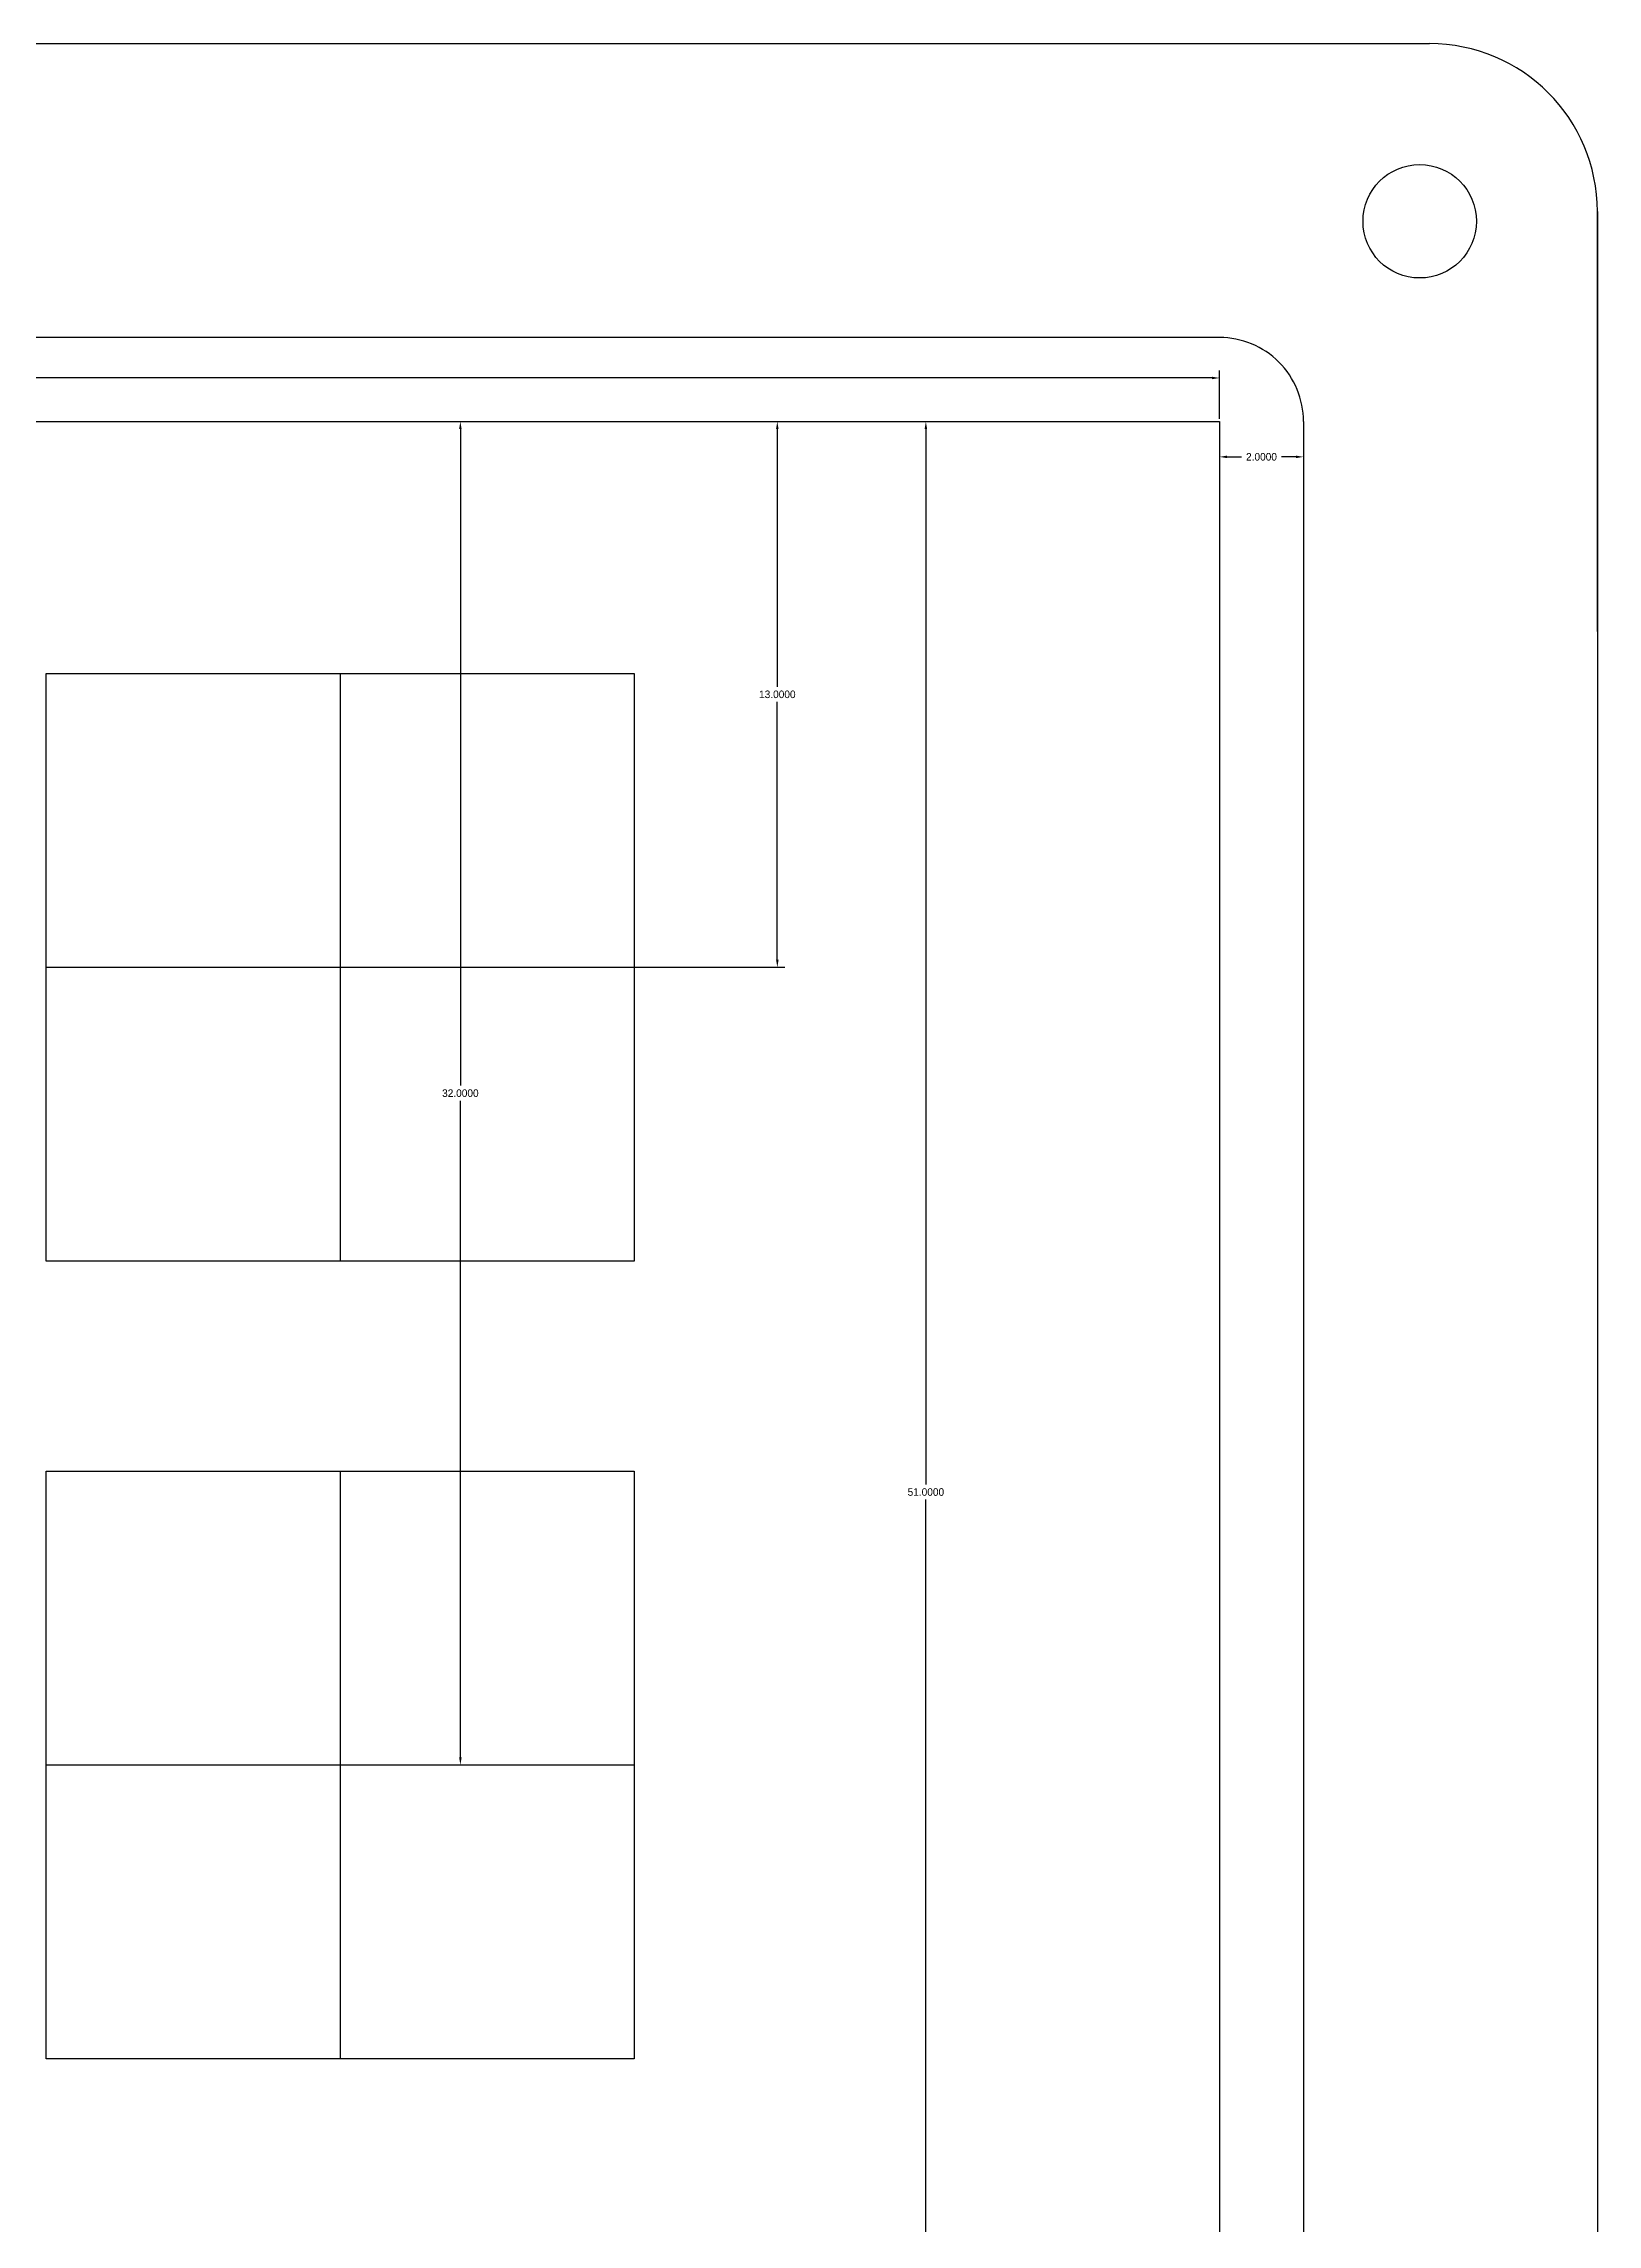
# Model space of a CAD drawing. Header units: millimetres. Extents: x 188 to 1083, y -51 to 254.
# Drawn here: x 353.2 to 390.2, y 17.1 to 69.1 of the extents above; entities that cross this region are included whole.
import ezdxf

# ---------------------------------------------------------------- set-up
doc = ezdxf.new("R2010")
doc.units = ezdxf.units.MM
doc.layers.add('Layer_1', color=7, linetype='CONTINUOUS')
doc.dimstyles.new('ISO-25', dxfattribs={"dimtxt": 2.5, "dimasz": 2.5, "dimexe": 1.25, "dimexo": 0.625, "dimtad": 1, "dimdsep": 46, "dimtxsty": 'Standard', "dimcen": 2.5, "dimadec": 0, "dimazin": 0, "dimtfac": 1, "dimtmove": 0, "dimatfit": 3, "dimfxl": 1, "dimarcsym": 0})

# ---------------------------------------------------------------- blocks, each defined once
blk = doc.blocks.new('*D242')
at = {"layer": 'Layer_1', "color": 0, "linetype": 'ByBlock', "lineweight": -2}
for p, q in [((381.185, 60.014), (381.185, 59.054)), ((383.185, 60.014), (383.185, 59.054)), ((381.365, 59.234), (381.705, 59.234)), ((383.005, 59.234), (382.665, 59.234))]:
    blk.add_line(p, q, dxfattribs=at)
at = {"layer": 'Layer_1', "color": 0}
for points in [[(381.365, 59.264), (381.365, 59.204), (381.185, 59.234)], [(383.005, 59.204), (383.005, 59.264), (383.185, 59.234)]]:
    blk.add_solid(points, dxfattribs=at)
at = {"layer": 'Layer_1', "color": 0, "linetype": 'ByBlock', "insert": (382.185, 59.234), "char_height": 0.18, "attachment_point": 5}
blk.add_mtext('\\A1;2.0000', dxfattribs=at)
blk = doc.blocks.new('*D243')
at = {"layer": 'Layer_1', "color": 0, "linetype": 'ByBlock', "lineweight": -2}
for p, q in [((198.577, 60.139), (198.577, 61.293)), ((381.185, 60.139), (381.185, 61.293)), ((198.757, 61.113), (289.206, 61.113)), ((381.005, 61.113), (290.556, 61.113))]:
    blk.add_line(p, q, dxfattribs=at)
at = {"layer": 'Layer_1', "color": 0}
for points in [[(198.757, 61.143), (198.757, 61.083), (198.577, 61.113)], [(381.005, 61.083), (381.005, 61.143), (381.185, 61.113)]]:
    blk.add_solid(points, dxfattribs=at)
at = {"layer": 'Layer_1', "color": 0, "linetype": 'ByBlock', "insert": (289.881, 61.113), "char_height": 0.18, "attachment_point": 5}
blk.add_mtext('\\A1;182.6078', dxfattribs=at)
blk = doc.blocks.new('*D256')
at = {"layer": 'Layer_1', "color": 0, "linetype": 'ByBlock', "lineweight": -2}
for p, q in [((360.303, 60.077), (370.833, 60.077)), ((370.653, 59.897), (370.653, 53.757)), ((370.653, 47.257), (370.653, 53.397)), ((360.303, 47.077), (370.833, 47.077))]:
    blk.add_line(p, q, dxfattribs=at)
at = {"layer": 'Layer_1', "color": 0}
for points in [[(370.683, 59.897), (370.623, 59.897), (370.653, 60.077)], [(370.623, 47.257), (370.683, 47.257), (370.653, 47.077)]]:
    blk.add_solid(points, dxfattribs=at)
at = {"layer": 'Layer_1', "color": 0, "linetype": 'ByBlock', "insert": (370.653, 53.577), "char_height": 0.18, "attachment_point": 5}
blk.add_mtext('\\A1;13.0000', dxfattribs=at)
blk = doc.blocks.new('*D287')
at = {"layer": 'Layer_1', "color": 0, "linetype": 'ByBlock', "lineweight": -2}
for p, q in [((360.366, 60.077), (363.284, 60.077)), ((363.104, 59.897), (363.104, 44.257)), ((363.104, 28.257), (363.104, 43.897)), ((360.303, 28.077), (363.284, 28.077))]:
    blk.add_line(p, q, dxfattribs=at)
at = {"layer": 'Layer_1', "color": 0}
for points in [[(363.134, 59.897), (363.074, 59.897), (363.104, 60.077)], [(363.074, 28.257), (363.134, 28.257), (363.104, 28.077)]]:
    blk.add_solid(points, dxfattribs=at)
at = {"layer": 'Layer_1', "color": 0, "linetype": 'ByBlock', "insert": (363.104, 44.077), "char_height": 0.18, "attachment_point": 5}
blk.add_mtext('\\A1;32.0000', dxfattribs=at)
blk = doc.blocks.new('*D288')
at = {"layer": 'Layer_1', "color": 0, "linetype": 'ByBlock', "lineweight": -2}
for p, q in [((360.366, 60.077), (374.371, 60.077)), ((374.191, 59.897), (374.191, 34.757)), ((374.191, 9.257), (374.191, 34.397)), ((360.303, 9.077), (374.371, 9.077))]:
    blk.add_line(p, q, dxfattribs=at)
at = {"layer": 'Layer_1', "color": 0}
for points in [[(374.221, 59.897), (374.161, 59.897), (374.191, 60.077)], [(374.161, 9.257), (374.221, 9.257), (374.191, 9.077)]]:
    blk.add_solid(points, dxfattribs=at)
at = {"layer": 'Layer_1', "color": 0, "linetype": 'ByBlock', "insert": (374.191, 34.577), "char_height": 0.18, "attachment_point": 5}
blk.add_mtext('\\A1;51.0000', dxfattribs=at)

msp = doc.modelspace()

# ---------------------------------------------------------------- linework, layer by layer
at = {"layer": 'Layer_1', "linetype": 'ByBlock'}
for p, q in [((193.57696, 69.07664), (386.18479, 69.07664)), ((193.57696, 69.07664), (386.18479, 69.07664)), ((193.57696, 69.07664), (386.18479, 69.07664)), ((218.58348, 69.07664), (386.18479, 69.07664)), ((390.18479, 55.07665), (390.18479, 65.07664)), ((381.18479, 62.07668), (198.57695, 62.07667)), ((381.18479, 62.07668), (214.58348, 62.07667)), ((198.57694, 60.07664), (381.18479, 60.07665)), ((381.18479, 60.07665), (381.18479, -41.92334)), ((383.18481, 60.07665), (383.18483, -41.92334)), ((383.18481, 60.07665), (383.18483, -41.92334)), ((360.24056, 54.07666), (360.24056, 40.07666)), ((353.24056, 47.07666), (367.24056, 47.07666)), ((360.24056, 35.07666), (360.24056, 21.07666)), ((353.24056, 28.07666), (367.24056, 28.07666))]:
    msp.add_line(p, q, dxfattribs=at)
at = {"layer": 'Layer_1'}
msp.add_line((390.18479, 65.07664), (390.18479, -46.92333), dxfattribs=at)
msp.add_line((390.18479, 65.07664), (390.18479, -46.92333), dxfattribs=at)
msp.add_line((390.18479, 65.07664), (390.18479, -46.92333), dxfattribs=at)
for points in [[(353.24056, 54.07666), (367.24056, 54.07666), (367.24056, 40.07666), (353.24056, 40.07666), (353.24056, 54.07666)], [(353.24056, 35.07666), (367.24056, 35.07666), (367.24056, 21.07666), (353.24056, 21.07666), (353.24056, 35.07666)]]:
    msp.add_lwpolyline(points, dxfattribs=at)
msp.add_circle((385.95255, 64.8444), 1.35, dxfattribs=at)
msp.add_circle((385.95255, 64.8444), 1.35, dxfattribs=at)
msp.add_circle((385.95255, 64.8444), 1.35, dxfattribs=at)
msp.add_arc((386.18479, 65.07664), 4, 0, 90, dxfattribs=at)
msp.add_arc((386.18479, 65.07664), 4, 0, 90, dxfattribs=at)
msp.add_arc((386.18479, 65.07664), 4, 0, 90, dxfattribs=at)
at = {"layer": 'Layer_1', "linetype": 'ByBlock'}
msp.add_arc((381.18479, 60.07665), 2.00003, 359.999831, 89.999831, dxfattribs=at)
msp.add_arc((381.18479, 60.07665), 2.00003, 359.999831, 89.999831, dxfattribs=at)

# ---------------------------------------------------------------- dimensions: what is measured, and where the dimension line sits
for base, p2, picture, middle in [((198.57695, 61.11337), (198.57695, 60.07664), '*D243', (289.88087, 61.11337)), ((383.18481, 59.23415), (383.18481, 60.07665), '*D242', (382.1848, 59.23415))]:
    dim = msp.add_linear_dim(base=base, p1=(381.18479, 60.07665), p2=p2, dimstyle='ISO-25', override={"dimtxt": 0.18, "dimasz": 0.18, "dimexe": 0.18, "dimexo": 0.0625, "dimgap": 0.09, "dimtad": 0, "dimtih": 1, "dimtoh": 1, "dimdec": 4, "dimzin": 0, "dimcen": 0.09, "dimtdec": 4, "dimtofl": 0, "dimtmove": 2, "dimtolj": 1, "dimtzin": 0}, dxfattribs=at)
    dim.commit()
    dim.dimension.update_dxf_attribs({"geometry": picture, "text_midpoint": middle})
for base, p1, p2, picture, middle in [((370.65316, 60.07665), (360.24056, 47.07666), (360.24056, 60.07665), '*D256', (370.65316, 53.57665)), ((363.10382, 60.07665), (360.24056, 28.07666), (360.30306, 60.07665), '*D287', (363.10382, 44.07665)), ((374.19093, 60.07665), (360.24056, 9.07666), (360.30306, 60.07665), '*D288', (374.19093, 34.57665))]:
    dim = msp.add_linear_dim(base=base, p1=p1, p2=p2, angle=90, dimstyle='ISO-25', override={"dimtxt": 0.18, "dimasz": 0.18, "dimexe": 0.18, "dimexo": 0.0625, "dimgap": 0.09, "dimtad": 0, "dimtih": 1, "dimtoh": 1, "dimdec": 4, "dimzin": 0, "dimcen": 0.09, "dimtdec": 4, "dimtofl": 0, "dimtmove": 2, "dimtolj": 1, "dimtzin": 0}, dxfattribs=at)
    dim.commit()
    dim.dimension.update_dxf_attribs({"geometry": picture, "text_midpoint": middle})

doc.saveas('drawing.dxf')
